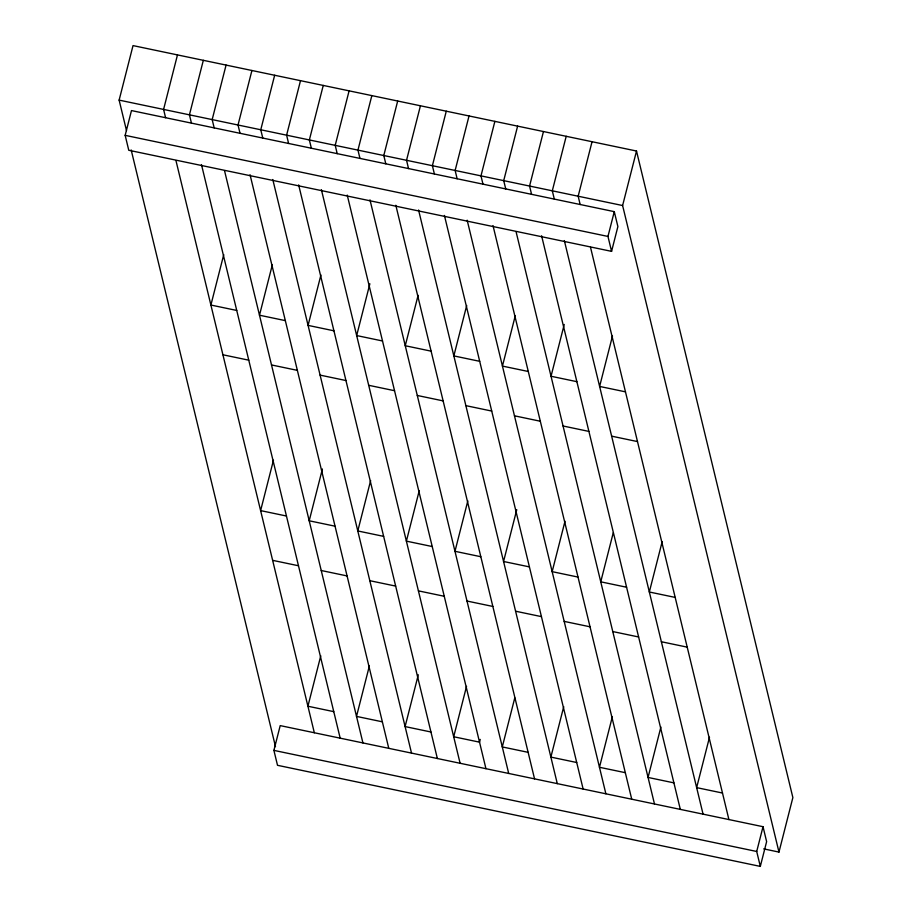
<?xml version="1.0" encoding="UTF-8"?>
<svg xmlns="http://www.w3.org/2000/svg" width="912" height="912" viewBox="0 0 912 912"><rect width="100%" height="100%" fill="white"/><g stroke="black" fill="none" stroke-linecap="round" stroke-linejoin="round"><path stroke-width="1.37" d="M126.494 130.564L119.13 100.115L133.027 45.6L636.508 151.027L792.87 797.567L778.973 852.082L763.697 848.878M125.161 135.341L131.476 110.569L614.278 211.652L617.891 226.575L611.576 251.359L128.763 150.263L125.161 135.341L607.962 236.436L611.576 251.359M177.475 54.914L163.59 109.417L165.585 117.705M203.33 60.317L189.434 114.832L191.44 123.12M226.073 65.083L212.177 119.597L214.183 127.885M251.917 70.498L238.021 125.001L240.027 133.289M223.748 254.619L210.9 305.041L236.744 310.456M274.66 75.251L260.764 129.766L262.77 138.054M300.504 80.666L286.607 135.181L288.614 143.469M272.335 264.788L259.487 315.21L285.331 320.625M323.247 85.432L309.362 139.946L311.357 148.234M349.102 90.847L335.206 145.35L337.212 153.638M273.463 460.184L260.615 510.606L286.459 516.021M320.933 274.968L308.074 325.39L333.917 330.805M371.845 95.6L357.949 150.115L359.955 158.403M397.689 101.015L383.792 155.53L385.799 163.818M322.403 468.996L309.202 520.786L335.046 526.19M369.862 283.78L356.672 335.559L382.516 340.974M420.432 105.781L406.535 160.295L408.542 168.583M273.896 750.382L280.212 725.61L763.025 826.705L766.627 841.628L760.312 866.4L277.51 765.305L273.896 750.382L756.709 851.477L760.312 866.4M446.276 111.196L432.391 165.699L434.386 173.987M320.773 655.808L307.914 706.23L333.769 711.645M370.648 480.533L357.789 530.955L383.633 536.37M418.106 295.317L405.259 345.739L431.102 351.154M469.03 115.949L455.134 170.464L457.14 178.752M494.874 121.364L480.977 175.879L482.984 184.167M369.36 665.977L356.512 716.399L382.356 721.814M419.235 490.713L406.387 541.135L432.231 546.539M466.705 305.486L453.845 355.908L479.701 361.323M517.617 126.13L503.72 180.633L505.727 188.932M543.461 131.545L529.564 186.048L531.571 194.336M418.3 674.789L405.099 726.579L430.943 731.994M467.822 500.882L454.974 551.304L480.818 556.719M515.291 315.666L502.444 366.088L528.287 371.492M566.204 136.298L552.307 190.813L554.314 199.101M592.048 141.713L578.162 196.228L580.157 204.516M466.545 686.326L453.697 736.748L479.541 742.163L480.236 739.438M516.762 509.694L503.561 561.484L529.405 566.888M564.232 324.478L551.03 376.257L576.874 381.672M607.962 236.436L614.278 211.652M778.973 852.082L622.611 205.531L636.508 151.027M514.79 697.862L502.284 746.928L528.128 752.332M565.007 521.231L552.159 571.653L578.003 577.068M612.476 336.015L599.617 386.437L625.472 391.841M563.73 706.675L550.871 757.097L576.715 762.512M613.252 532.768L600.746 581.822L626.59 587.237M612.317 716.855L599.469 767.277L625.313 772.681M662.192 541.58L649.333 592.002L675.188 597.417M660.904 727.024L648.056 777.446L673.9 782.861M709.502 737.204L696.643 787.626L722.498 793.03M756.709 851.477L763.025 826.705M119.13 100.115L622.611 205.531M222.927 354.779L248.771 360.183M271.514 364.948L297.358 370.363M320.101 375.117L345.956 380.532M368.699 385.297L394.543 390.712M417.286 395.466L443.129 400.881M465.872 405.646L491.728 411.061M514.471 415.815L540.314 421.23M563.057 425.995L588.901 431.41M611.644 436.164L637.499 441.579M272.642 560.344L298.486 565.759M321.229 570.513L347.073 575.928M369.816 580.693L395.66 586.097M418.414 590.862L444.258 596.277M467.001 601.042L492.845 606.446M515.588 611.211L541.443 616.626M564.186 621.391L590.03 626.795M612.773 631.56L638.617 636.975M661.36 641.74L687.215 647.144M590.52 247.334L728.905 819.557M564.334 240.551L703.061 814.142M541.591 235.786L680.318 809.389M516.078 231.751L654.474 803.974M493.004 225.606L631.731 799.208M467.161 220.202L605.876 793.793M444.418 215.437L583.133 789.04M418.562 210.022L557.289 783.625M395.819 205.257L534.546 778.859M369.976 199.853L508.702 773.444M347.233 195.088L485.948 768.691M321.389 189.673L460.104 763.276M298.646 184.908L437.361 758.51M272.791 179.504L411.517 753.107M250.048 174.739L388.774 748.342M224.534 170.704L362.93 742.927M201.461 164.57L340.176 738.161M175.948 160.535L314.332 732.758M131.18 149.956L275.492 746.654"/></g></svg>
